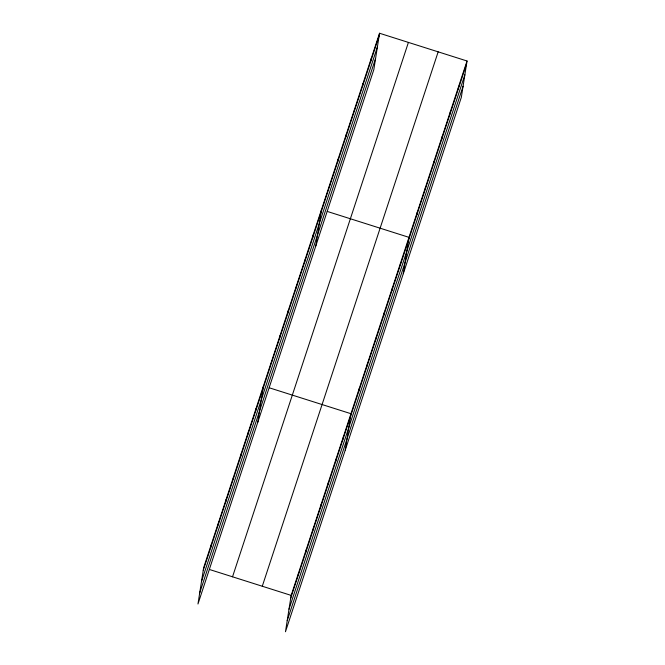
<?xml version="1.0" encoding="UTF-8"?>
<svg xmlns="http://www.w3.org/2000/svg" width="665" height="665" viewBox="0 0 665 665"><rect width="100%" height="100%" fill="white"/><g stroke="black" fill="none" stroke-linecap="round" stroke-linejoin="round"><path stroke-width="1" d="M210.714 547.627L211.138 544.943M218.187 524.909L218.61 522.225M225.659 502.2L226.083 499.515M233.141 479.49L233.556 476.805M240.614 456.78L241.029 454.087M248.087 434.062L248.511 431.377M255.56 411.352L255.983 408.667M257.762 422.308L263.456 385.958M271.328 363.447L271.744 360.763M279.616 338.252L280.04 335.567M287.912 313.065L288.327 310.372M296.199 287.87L296.623 285.185M304.487 262.675L304.911 259.99M312.783 237.48L313.207 234.795M315.8 245.959L321.494 209.6M329.366 187.098L329.782 184.413M337.654 161.903L338.078 159.218M345.95 136.707L346.365 134.022M354.237 111.512L354.661 108.827M362.525 86.325L362.949 83.64M370.821 61.13L371.236 58.445M467.03 60.997L291.162 595.399L285.468 631.75L461.335 97.348L467.03 60.997L379.532 33.25L203.665 567.652L197.971 604.003L373.838 69.601L379.532 33.25M298.219 575.375L298.635 572.69M305.692 552.657L306.108 549.972M313.165 529.947L313.589 527.262M320.638 507.237L321.062 504.552M328.111 484.527L328.535 481.834M335.584 461.809L336.008 459.124M343.065 439.1L343.481 436.415M345.268 450.055L350.954 413.705L269.234 387.786M358.826 391.195L359.25 388.51M367.122 365.999L367.537 363.314M375.409 340.812L375.833 338.119M383.705 315.617L384.121 312.932M391.993 290.422L392.416 287.737M400.28 265.227L400.704 262.542M403.306 273.697L408.992 237.347L327.271 211.437M416.864 214.845L417.288 212.16M425.159 189.65L425.575 186.965M433.447 164.455L433.871 161.77M441.735 139.259L442.159 136.574M450.03 114.072L450.446 111.388M458.318 88.877L458.742 86.192M203.241 570.337L379.108 35.935M201.503 581.451L377.371 47.049M199.708 592.897L375.575 58.495M232.534 576.804L408.41 42.41M262.284 586.239L438.16 51.837M290.738 598.084L466.614 63.682M289.001 609.19L464.868 74.796M287.205 620.636L463.081 86.242M209.433 569.481L291.162 595.399"/></g></svg>
